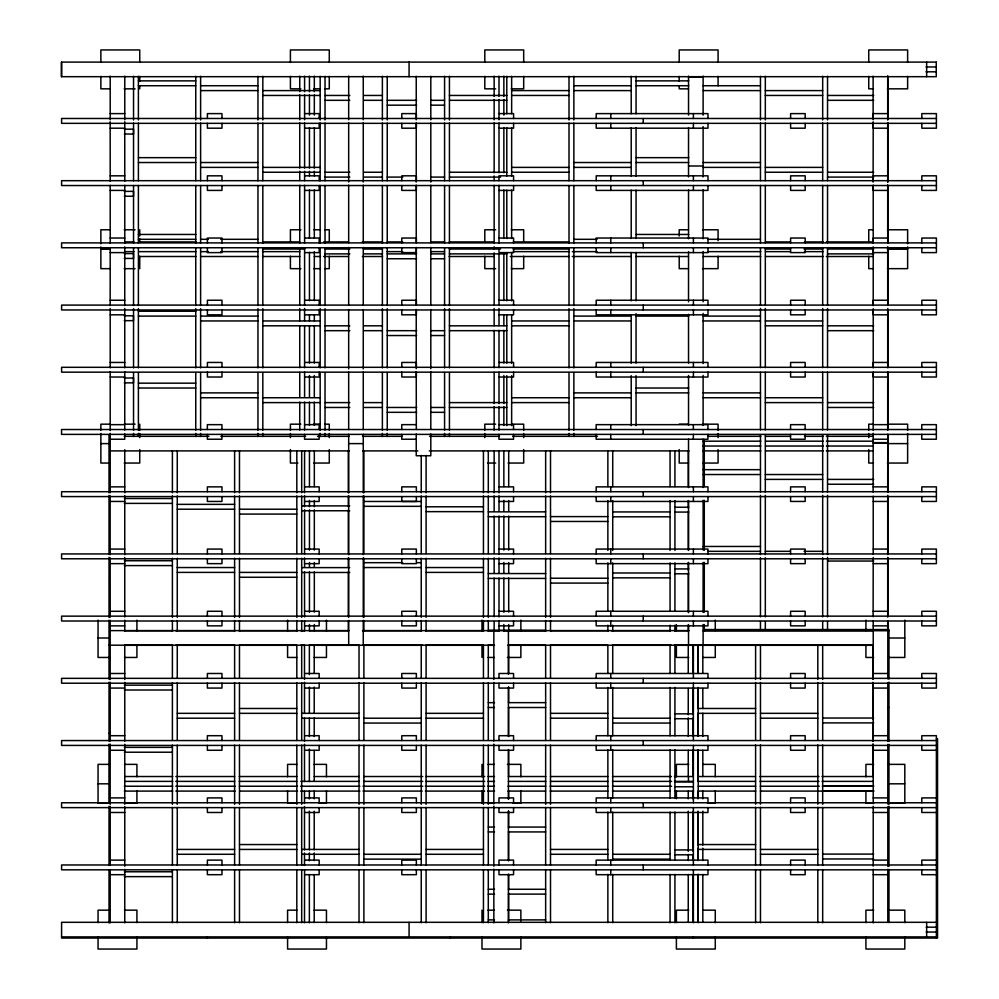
<?xml version="1.0" encoding="UTF-8"?>
<svg xmlns="http://www.w3.org/2000/svg" width="999" height="999" viewBox="0 0 999 999"><rect width="100%" height="100%" fill="white"/><g stroke="black" fill="none" stroke-linecap="round" stroke-linejoin="round"><path stroke-width="1.5" d="M926.048 66.958L936.25 66.958M926.048 71.816L936.25 71.816M688.523 76.935L703.109 76.935M138.399 80.869L195.754 80.869M636.051 80.869L688.748 80.869M138.399 85.727L195.754 85.727M200.612 85.727L257.954 85.727M573.863 85.727L631.206 85.727M636.051 85.727L688.748 85.727M703.121 85.727L760.464 85.727M110.202 88.836L100.862 88.836L100.862 76.386M124.188 88.836L135.077 88.836M300.874 88.836L290.409 88.836L290.409 76.386M313.736 88.836L320.317 88.836M324.625 88.836L329.283 88.836L329.283 76.386M495.691 88.836L484.802 88.836L484.802 76.386M511.238 88.836L523.688 88.836L523.688 76.386M688.536 88.836L679.208 88.836L679.208 85.714M873.413 88.836L868.743 88.836L868.743 76.386M887.412 88.836L907.629 88.836L907.629 76.386M200.612 90.597L257.954 90.597M262.824 90.597L320.167 90.597M511.65 90.597L569.005 90.597M573.863 90.597L631.206 90.597M703.121 90.597L760.464 90.597M765.321 90.597L822.676 90.597M262.824 95.454L320.167 95.454M325.025 95.454L349.825 95.454M363.773 95.454L382.38 95.454M449.438 95.454L506.793 95.454M511.65 95.454L569.005 95.454M765.321 95.454L822.676 95.454M827.534 95.454L873.7 95.454M325.025 100.312L349.825 100.312M363.773 100.312L382.38 100.312M387.237 100.312L416.683 100.312M430.631 100.312L444.58 100.312M449.438 100.312L506.793 100.312M827.534 100.312L873.7 100.312M387.237 105.17L416.683 105.17M430.631 105.17L444.58 105.17M110.202 113.611L124.788 113.611M304.608 113.611L319.18 113.611L319.18 118.481M499.001 113.611L513.586 113.611L513.586 118.481M887.811 113.611L873.238 113.611L873.238 118.481M936.4 118.481L61.601 118.481L61.601 123.339L936.4 123.339M110.202 128.197L124.788 128.197M304.608 128.197L319.18 128.197L319.18 123.339M499.001 128.197L513.586 128.197L513.586 123.339M887.811 128.197L873.238 128.197L873.238 123.339M124.301 129.171L133.529 129.171L133.529 134.028L124.301 134.028M138.399 157.655L195.754 157.655M636.051 157.655L688.748 157.655M138.399 162.525L195.754 162.525M200.612 162.525L257.954 162.525M573.863 162.525L631.206 162.525M636.051 162.525L688.748 162.525M703.121 162.525L760.464 162.525M688.523 165.996L703.109 165.996M200.612 167.382L257.954 167.382M262.824 167.382L320.167 167.382M511.65 167.382L569.005 167.382M573.863 167.382L631.206 167.382M703.121 167.382L760.464 167.382M765.321 167.382L822.676 167.382M262.824 172.24L320.167 172.24M325.025 172.24L349.825 172.24M363.773 172.24L382.38 172.24M449.438 172.24L506.793 172.24M511.65 172.24L569.005 172.24M765.321 172.24L822.676 172.24M827.534 172.24L873.7 172.24M110.202 175.824L124.788 175.824M304.608 175.824L319.18 175.824L319.18 180.682M887.811 175.824L873.238 175.824L873.238 180.682M325.025 177.098L349.825 177.098M363.773 177.098L382.38 177.098M387.237 177.098L402.734 177.098M430.631 177.098L444.58 177.098M449.438 177.098L500.586 177.098M827.534 177.098L873.7 177.098M936.4 180.682L61.601 180.682L61.601 185.539L936.4 185.539M110.202 190.409L124.788 190.409M304.608 190.409L319.18 190.409L319.18 185.539M499.001 190.409L513.586 190.409L513.586 185.539M887.811 190.409L873.238 190.409L873.238 185.539M124.301 191.371L133.529 191.371L133.529 196.241L124.301 196.241M110.202 229.77L100.862 229.77L100.862 243.768M124.188 229.77L135.077 229.77M300.874 229.77L290.409 229.77L290.409 242.208M313.736 229.77L320.317 229.77M324.625 229.77L329.283 229.77L329.283 242.208M495.691 229.77L484.802 229.77L484.802 242.208M511.238 229.77L523.688 229.77L523.688 242.208M688.536 229.77L679.208 229.77L679.208 235.989M702.534 229.77L718.081 229.77L718.081 240.659M873.413 229.77L868.743 229.77L868.743 242.208M887.412 229.77L907.629 229.77L907.629 243.768M138.399 234.453L195.754 234.453M636.051 234.453L688.748 234.453M110.202 238.037L124.788 238.037M304.608 238.037L319.18 238.037L319.18 242.894M499.001 238.037L513.586 238.037L513.586 242.894M887.811 238.037L873.238 238.037L873.238 242.894M138.399 239.31L195.754 239.31M200.612 239.31L208.366 239.31M220.767 239.31L257.954 239.31M573.863 239.31L597.115 239.31M707.767 239.31L760.464 239.31M124.775 241.92L134.066 241.92M138.711 241.92L196.004 241.92M262.575 241.92L299.737 241.92M323.614 241.92L348.426 241.92M362.375 241.92L382.53 241.92M387.175 241.92L402.672 241.92M430.581 241.92L444.53 241.92M449.188 241.92L494.143 241.92M513.374 241.92L569.168 241.92M765.509 241.92L790.459 241.92M804.495 241.92L823.213 241.92M826.335 241.92L873.114 241.92M936.4 242.894L61.601 242.894L61.601 247.752L936.4 247.752M262.824 249.026L304.67 249.026M325.025 249.026L349.825 249.026M363.773 249.026L382.38 249.026M449.438 249.026L500.586 249.026M513.199 249.026L569.005 249.026M765.321 249.026L790.122 249.026M804.07 249.026L822.676 249.026M827.534 249.026L873.7 249.026M100.862 249.213L110.202 249.213M887.412 249.213L907.629 249.213M124.775 251.636L134.066 251.636M138.711 251.636L196.004 251.636M200.649 251.636L208.391 251.636M220.767 251.636L257.929 251.636M262.575 251.636L299.737 251.636M387.175 251.636L402.672 251.636M430.581 251.636L444.53 251.636M513.374 251.636L569.168 251.636M572.277 251.636L597.077 251.636M707.791 251.636L760.826 251.636M765.509 251.636L790.459 251.636M804.495 251.636L823.213 251.636M110.202 252.61L124.788 252.61M304.608 252.61L319.18 252.61L319.18 247.752M887.811 252.61L873.238 252.61L873.238 247.752M124.301 253.584L133.529 253.584L133.529 258.441L124.301 258.441M325.025 253.883L349.825 253.883M363.773 253.883L382.38 253.883M387.237 253.883L416.683 253.883M430.631 253.883L444.58 253.883M449.438 253.883L506.793 253.883M827.534 253.883L873.7 253.883M138.711 256.506L196.004 256.506M200.649 256.506L257.929 256.506M262.575 256.506L299.737 256.506M314.323 256.506L320.517 256.506M323.614 256.506L348.426 256.506M362.375 256.506L382.53 256.506M449.188 256.506L494.143 256.506M510.264 256.506L569.168 256.506M572.277 256.506L631.181 256.506M635.826 256.506L688.536 256.506M703.121 256.506L760.826 256.506M765.509 256.506L823.213 256.506M826.335 256.506L873.114 256.506M387.237 258.753L416.683 258.753M430.631 258.753L444.58 258.753M110.202 268.656L100.862 268.656L100.862 246.878M124.188 268.656L135.077 268.656M300.874 268.656L290.409 268.656L290.409 256.206M313.736 268.656L320.317 268.656M324.625 268.656L329.283 268.656L329.283 256.206M495.691 268.656L484.802 268.656L484.802 256.206M511.238 268.656L523.688 268.656L523.688 256.206M688.536 268.656L679.208 268.656L679.208 256.206M702.534 268.656L718.081 268.656L718.081 256.206M873.413 268.656L868.743 268.656L868.743 256.206M887.412 268.656L907.629 268.656L907.629 246.878M110.202 300.237L124.788 300.237M304.608 300.237L319.18 300.237L319.18 305.095M499.001 300.237L513.586 300.237L513.586 305.095M887.811 300.237L873.238 300.237L873.238 305.095M936.4 305.095L61.601 305.095L61.601 309.965L936.4 309.965M138.399 311.238L195.754 311.238M110.202 314.822L124.788 314.822M304.608 314.822L319.18 314.822L319.18 309.965M499.001 314.822L513.586 314.822L513.586 309.965M887.811 314.822L873.238 314.822L873.238 309.965M124.276 315.796L133.504 315.796L133.504 320.654L124.276 320.654M138.399 316.096L195.754 316.096M200.612 316.096L257.954 316.096M573.863 316.096L631.206 316.096M636.051 316.096L688.748 316.096M703.121 316.096L760.464 316.096M200.612 320.954L257.954 320.954M262.824 320.954L320.167 320.954M511.65 320.954L569.005 320.954M573.863 320.954L631.206 320.954M703.121 320.954L760.464 320.954M765.321 320.954L822.676 320.954M262.824 325.811L320.167 325.811M325.025 325.811L349.825 325.811M363.773 325.811L382.38 325.811M449.438 325.811L506.793 325.811M511.65 325.811L569.005 325.811M765.321 325.811L822.676 325.811M827.534 325.811L873.7 325.811M325.025 330.681L349.825 330.681M363.773 330.681L382.38 330.681M387.237 330.681L416.683 330.681M430.631 330.681L444.58 330.681M449.438 330.681L506.793 330.681M827.534 330.681L873.7 330.681M387.237 335.539L416.683 335.539M430.631 335.539L444.58 335.539M110.202 362.45L124.788 362.45M304.608 362.45L319.18 362.45L319.18 367.307M499.001 362.45L513.586 362.45L513.586 367.307M887.811 362.45L873.238 362.45L873.238 367.307M936.4 367.307L61.601 367.307L61.601 372.165L936.4 372.165M110.202 377.023L124.788 377.023M304.608 377.023L319.18 377.023L319.18 372.165M499.001 377.023L513.586 377.023L513.586 372.165M887.811 377.023L873.238 377.023L873.238 372.165L873.213 430.419M124.276 377.997L133.504 377.997L133.504 382.854L124.276 382.854M138.399 383.166L195.754 383.166M138.399 388.024L195.754 388.024M636.051 388.024L688.748 388.024M200.612 392.882L257.954 392.882M573.863 392.882L631.206 392.882M636.051 392.882L688.748 392.882M703.121 392.882L760.464 392.882M200.612 397.739L257.954 397.739M262.824 397.739L320.167 397.739M511.65 397.739L569.005 397.739M573.863 397.739L631.206 397.739M703.121 397.739L760.464 397.739M765.321 397.739L822.676 397.739M262.824 402.609L320.167 402.609M325.025 402.609L349.825 402.609M363.773 402.609L382.38 402.609M449.438 402.609L506.793 402.609M511.65 402.609L569.005 402.609M765.321 402.609L822.676 402.609M827.534 402.609L873.7 402.609M325.025 407.467L349.825 407.467M363.773 407.467L382.38 407.467M387.237 407.467L416.683 407.467M430.631 407.467L444.58 407.467M449.438 407.467L506.793 407.467M827.534 407.467L873.7 407.467M387.237 412.325L416.683 412.325M430.631 412.325L444.58 412.325M110.202 424.175L100.862 424.175L100.862 430.394M124.188 424.175L135.077 424.175M300.874 424.175L290.409 424.175L290.409 430.394M313.736 424.175L320.317 424.175M324.625 424.175L329.283 424.175L329.283 430.394M495.691 424.175L484.802 424.175L484.802 430.394M511.238 424.175L523.688 424.175L523.688 430.394M679.208 424.175L688.536 424.175M702.534 424.175L718.081 424.175L718.081 430.394M873.413 424.175L868.743 424.175L868.743 430.394M887.412 424.175L907.629 424.175L907.629 430.394M110.152 424.65L124.738 424.65M304.558 424.65L319.131 424.65L319.131 429.52M416.333 424.65L401.748 424.65L401.748 429.52M498.951 424.65L513.536 424.65L513.536 429.52M873.188 424.65L887.761 424.65M936.35 429.52L61.551 429.52L61.551 434.378L936.35 434.378M110.202 435.227L109.028 435.227L109.028 492.769M124.201 436.326L208.953 436.326M220.854 436.326L305.607 436.326M317.482 436.326L349.25 436.326M362.562 436.326L402.26 436.326M429.558 436.326L499.5 436.326M512.699 436.326L597.427 436.326M707.791 436.326L760.826 436.326M765.509 436.326L790.459 436.326M804.495 436.326L823.213 436.326M826.335 436.326L873.114 436.326M110.152 439.235L124.738 439.235L124.775 433.891M416.333 439.235L401.748 439.235L401.748 434.378M873.188 439.235L887.761 439.235M703.121 441.183L760.826 441.183M765.509 441.183L823.213 441.183M826.335 441.183L873.114 441.183M873.213 442.632L887.799 442.632M873.213 443.119L887.799 443.119M100.862 443.606L108.641 443.606M348.676 443.606L363.261 443.606M887.412 443.606L907.629 443.606M703.121 446.041L760.826 446.041M765.509 446.041L823.213 446.041M826.335 446.041L873.114 446.041M110.165 450.899L349.25 450.899M362.699 450.899L417.844 450.899M429.295 450.899L689.085 450.899M703.121 450.899L760.826 450.899M765.509 450.899L823.213 450.899M826.335 450.899L873.114 450.899M109.84 463.049L100.862 463.049L100.862 433.504M124.188 463.049L139.748 463.049L139.748 449.587M297.877 463.049L290.409 463.049L290.409 449.587M313.736 463.049L329.283 463.049L329.283 449.587M487.799 463.049L495.691 463.049M508.129 463.049L523.688 463.049L523.688 449.587M688.536 463.049L679.208 463.049L679.208 449.587M703.134 463.049L718.081 463.049L718.081 449.587M873.413 463.049L868.743 463.049L868.743 449.587M887.412 463.049L907.629 463.049L907.629 433.504M703.121 469.667L760.464 469.667M703.121 474.537L760.464 474.537M765.321 474.537L822.676 474.537M765.321 479.395L822.676 479.395M827.534 479.395L873.7 479.395M827.534 484.253L873.7 484.253M110.177 486.863L124.763 486.863M304.583 486.863L319.168 486.863L319.168 491.72M498.988 486.863L513.561 486.863L513.561 491.72M873.213 486.863L887.799 486.863M936.388 491.72L61.588 491.72L61.588 496.578L936.388 496.578M124.351 498.526L172.402 498.526M110.177 501.448L124.763 501.448M304.583 501.448L319.168 501.448L319.168 496.578M498.988 501.448L513.561 501.448L513.561 496.578M873.213 501.448L887.799 501.448M363.886 501.473L421.241 501.473M124.351 503.384L172.402 503.384M177.26 504.358L234.615 504.358M301.686 505.894L349.725 505.894M363.886 506.331L421.241 506.331M426.098 506.793L483.441 506.793M674.924 507.217L688.786 507.217M177.26 509.215L234.615 509.215M239.473 509.215L296.815 509.215M301.686 510.751L349.725 510.751M426.098 511.65L483.441 511.65M488.299 511.85L545.654 511.85M612.724 511.938L670.067 511.938M674.924 512.075L688.786 512.075M239.473 514.085L296.815 514.085M550.511 516.608L607.867 516.608M488.299 516.708L545.654 516.708M612.724 516.808L670.067 516.808M550.511 521.466L607.867 521.466M703.121 546.465L760.464 546.465M110.177 549.075L124.763 549.075M304.583 549.075L319.168 549.075L319.168 553.933M498.988 549.075L513.561 549.075L513.561 553.933M873.213 549.075L887.799 549.075M707.767 551.323L760.464 551.323M765.321 551.323L790.122 551.323M804.07 551.323L822.676 551.323M936.388 553.933L61.588 553.933L61.588 558.791L936.388 558.791M124.351 560.739L172.402 560.739M827.534 561.038L873.7 561.038M363.886 562.674L402.634 562.674M416.583 562.674L421.241 562.674M110.177 563.648L124.763 563.648M304.583 563.648L319.168 563.648L319.168 558.791M498.988 563.648L513.561 563.648L513.561 558.791M873.213 563.648L887.799 563.648M124.351 565.596L172.402 565.596M177.26 567.544L234.615 567.544M301.686 567.619L349.725 567.619M363.886 567.544L421.241 567.544M426.098 567.544L483.441 567.544M674.924 568.931L688.786 568.931M177.26 572.402L234.615 572.402M239.473 572.402L296.815 572.402M426.098 572.402L483.441 572.402M301.686 572.477L349.725 572.477M612.724 572.989L670.067 572.989M488.299 573.563L545.654 573.563M674.924 573.801L688.786 573.801M239.473 577.26L296.815 577.26M612.724 577.847L670.067 577.847M550.511 578.234L607.867 578.234M488.299 578.421L545.654 578.421M550.511 583.091L607.867 583.091M110.177 611.276L124.763 611.276M304.583 611.276L319.168 611.276L319.168 616.146M498.988 611.276L513.561 611.276L513.561 616.146M873.213 611.276L887.799 611.276M936.388 616.146L61.588 616.146L61.588 621.003L936.388 621.003M110.177 625.861L124.763 625.861M304.583 625.861L319.168 625.861L319.168 621.003M498.988 625.861L513.561 625.861L513.561 621.003M873.213 625.861L887.799 625.861M704.283 629.557L888.96 629.557L888.96 679.095M488.299 630.332L545.654 630.332M110.165 630.619L349.026 630.619M362.55 630.619L688.523 630.619M703.109 630.619L873.201 630.619M124.351 630.719L172.652 630.719M175.762 630.719L234.703 630.719M239.348 630.719L296.74 630.719M300.849 630.719L304.495 630.719M309.453 630.719L348.676 630.719M362.699 630.719L421.553 630.719M426.198 630.719L483.504 630.719M488.161 630.719L499.001 630.719M503.758 630.719L545.791 630.719M550.461 630.719L608.054 630.719M611.176 630.719L670.329 630.719M674.999 630.719L689.01 630.719M703.121 630.719L888.96 630.719M98.052 638.011L108.928 638.011M889.26 638.011L904.807 638.011M109.028 645.179L493.856 645.204M507.867 645.204L873.201 645.204M124.575 645.304L172.652 645.304M175.762 645.304L234.703 645.304M239.348 645.304L296.815 645.304M300.849 645.304L304.495 645.304M309.365 645.304L359.078 645.304M363.736 645.304L422.777 645.304M425.886 645.304L483.366 645.304M488.024 645.304L494.505 645.304M508.416 645.304L545.666 645.304M550.324 645.304L607.742 645.304M612.399 645.304L671.378 645.304M674.487 645.304L873.213 645.304M110.015 657.454L98.052 657.454L98.052 620.129M124.488 657.454L136.925 657.454L136.925 645.004M296.915 657.454L287.587 657.454L287.587 645.004M314.023 657.454L326.461 657.454L326.461 645.004M487.974 657.454L494.43 657.454M507.405 657.454L520.866 657.454L520.866 645.004M688.823 657.454L676.385 657.454L676.385 645.004M702.821 657.454L715.272 657.454L715.272 645.004M873.7 657.454L865.921 657.454L865.921 645.004M888.361 657.454L904.807 657.454L904.807 620.129M110.177 673.488L124.763 673.488M304.583 673.488L319.168 673.488L319.168 678.346M873.213 673.488L887.799 673.488M936.388 678.346L61.588 678.346L61.588 683.204L936.388 683.204M124.351 685.152L172.402 685.152M110.177 688.074L124.763 688.074M304.583 688.074L319.168 688.074L319.168 683.204M873.213 688.074L887.799 688.074M124.351 690.009L172.402 690.009M488.299 702.647L494.505 702.647M508.454 702.647L545.654 702.647M887.799 707.367L888.96 707.367M488.299 707.504L494.505 707.504M508.454 707.504L545.654 707.504M239.473 708.478L296.815 708.478M698.251 708.478L755.606 708.478M177.26 713.336L234.615 713.336M239.473 713.336L296.815 713.336M301.686 713.336L359.028 713.336M426.098 713.336L483.441 713.336M550.511 713.336L607.867 713.336M698.251 713.348L755.606 713.348M760.464 713.336L817.819 713.336M674.924 713.86L693.393 713.86M822.676 718.031L873.663 718.031M177.26 718.206L234.615 718.206M301.686 718.206L359.028 718.206M363.886 718.206L421.241 718.206M426.098 718.206L483.441 718.206M550.511 718.206L607.867 718.206M612.724 718.206L670.067 718.206M760.464 718.206L817.819 718.206M674.924 718.718L693.393 718.718M822.676 722.889L873.663 722.889M363.886 723.064L421.241 723.064M612.724 723.064L670.067 723.064M109.028 733.266L110.202 733.241M110.177 735.701L124.763 735.701M304.583 735.701L319.168 735.701L319.168 740.559M873.213 735.701L887.799 735.701M936.388 738.81L937.549 738.81L937.549 938.061L61.588 938.061L61.588 922.314L936.388 922.314M936.388 740.559L61.588 740.559L61.588 745.416L936.388 745.416M124.351 747.364L172.402 747.364M110.177 750.274L124.763 750.274M304.583 750.274L319.168 750.274L319.168 745.416M873.213 750.274L887.799 750.274M936.388 750.274L921.802 750.274L921.802 745.416M124.351 752.222L172.402 752.222M110.015 764.372L98.052 764.372L98.052 803.246L108.928 803.246L109.028 744.143M124.488 764.372L136.925 764.372L136.925 776.81M296.915 764.372L287.587 764.372L287.587 776.81M314.023 764.372L326.461 764.372L326.461 776.81M487.974 764.372L494.43 764.372M507.405 764.372L520.866 764.372L520.866 776.81M688.823 764.372L676.385 764.372L676.385 776.81M702.821 764.372L715.272 764.372L715.272 776.81M873.7 764.372L865.921 764.372L865.921 776.81M888.361 764.372L904.807 764.372L904.807 803.246L889.26 803.246M124.775 776.523L172.752 776.523M175.849 776.523L234.653 776.523M239.285 776.523L296.815 776.523M314.223 776.523L359.178 776.523M363.823 776.523L422.727 776.523M425.836 776.523L484.74 776.523M487.837 776.523L494.505 776.523M508.454 776.523L545.829 776.523M550.474 776.523L607.829 776.523M612.487 776.523L671.39 776.523M674.487 776.523L693.106 776.523L693.106 750.274M697.764 776.523L755.506 776.523M759.902 776.523L818.943 776.523M822.052 776.523L873.313 776.523M124.575 781.38L172.752 781.38M175.762 781.38L234.703 781.38M239.285 781.38L296.815 781.38M300.849 781.38L359.178 781.38M363.736 781.38L422.777 781.38M425.836 781.38L484.74 781.38M487.837 781.38L494.505 781.38M508.416 781.38L545.829 781.38M550.374 781.38L607.867 781.38M612.487 781.38L671.553 781.38M674.487 781.38L693.294 781.38M697.951 781.38L755.506 781.38M760.027 781.38L819.005 781.38M822.115 781.38L873.326 781.38M674.924 781.905L693.393 781.905M98.052 783.815L108.928 783.815M889.26 783.815L904.807 783.815M822.676 786.063L873.663 786.063M124.351 786.238L172.752 786.238M175.762 786.238L235.127 786.238M239.348 786.238L297.502 786.238M300.624 786.238L359.877 786.238M362.999 786.238L422.777 786.238M425.374 786.238L484.627 786.238M487.749 786.238L494.505 786.238M508.016 786.238L545.704 786.238M550.112 786.238L607.867 786.238M612.487 786.238L671.553 786.238M698.251 786.238L755.644 786.238M760.301 786.238L819.242 786.238M822.352 786.238L873.538 786.238M674.924 786.762L693.393 786.762M822.676 790.933L873.663 790.933M124.351 791.096L172.752 791.096M175.874 791.096L235.127 791.096M239.81 791.096L297.502 791.096M300.624 791.096L359.877 791.096M362.999 791.096L422.252 791.096M425.374 791.096L484.627 791.096M487.749 791.096L494.505 791.096M508.016 791.096L545.654 791.096M550.112 791.096L607.817 791.096M612.487 791.096L670.192 791.096M674.862 791.096L693.581 791.096M755.744 791.096L697.964 791.096L697.964 798.813M760.401 791.096L873.813 791.096M110.177 797.901L124.763 797.901M304.583 797.901L319.168 797.901L319.168 802.759M873.213 797.901L887.799 797.901M936.388 797.901L921.802 797.901L921.802 802.759M936.388 802.759L61.588 802.759L61.588 807.629L936.388 807.629M124.488 803.246L136.925 803.246L136.925 790.808M296.915 803.246L287.587 803.246L287.587 790.808M318.693 803.246L326.461 803.246L326.461 790.808M488.211 803.246L494.43 803.246M513.086 803.246L520.866 803.246L520.866 790.808M707.492 803.246L715.272 803.246L715.272 790.808M873.7 803.246L865.921 803.246L865.921 790.808M110.177 812.487L124.763 812.487M304.583 812.487L319.168 812.487L319.168 807.629M873.213 812.487L887.799 812.487M936.388 812.487L921.802 812.487L921.802 807.629M488.299 827.06L494.505 827.06M508.454 827.06L545.654 827.06M488.299 831.93L494.505 831.93M508.454 831.93L545.654 831.93M239.473 844.555L296.815 844.555M698.251 844.555L755.606 844.555M177.26 849.425L234.615 849.425M239.473 849.425L296.815 849.425M301.686 849.425L359.028 849.425M426.098 849.425L483.441 849.425M550.511 849.425L607.867 849.425M698.251 849.412L755.606 849.412M760.464 849.425L817.819 849.425M674.924 849.937L693.393 849.937M822.676 854.108L873.663 854.108M177.26 854.282L234.615 854.282M301.686 854.282L359.028 854.282M363.886 854.282L421.241 854.282M426.098 854.282L483.441 854.282M550.511 854.282L607.867 854.282M612.724 854.282L670.067 854.282M760.464 854.282L817.819 854.282M674.924 854.807L693.393 854.807M822.676 858.965L873.663 858.965M363.886 859.14L421.241 859.14M612.724 859.14L670.067 859.14M110.177 860.114L124.763 860.114M304.583 860.114L319.168 860.114L319.168 864.972M873.213 860.114L887.799 860.114M936.388 860.114L921.802 860.114L921.802 864.972M936.388 864.972L61.588 864.972L61.588 869.829L936.388 869.829M124.351 871.777L172.402 871.777M110.177 874.687L124.763 874.687M304.583 874.687L319.168 874.687L319.168 869.829M873.213 874.687L887.799 874.687M936.388 874.687L921.802 874.687L921.802 869.829M124.351 876.635L172.402 876.635M488.299 889.272L494.505 889.272M508.454 889.272L545.654 889.272M488.299 894.13L494.505 894.13M508.454 894.13L545.654 894.13M110.015 910.164L98.052 910.164L98.052 922.614M124.488 910.164L136.925 910.164L136.925 922.614M296.915 910.164L287.587 910.164L287.587 922.614M314.023 910.164L326.461 910.164L326.461 922.614M487.974 910.164L494.43 910.164M507.405 910.164L520.866 910.164L520.866 921.053M688.823 910.164L676.385 910.164L676.385 922.614M702.821 910.164L715.272 910.164L715.272 922.614M873.7 910.164L865.921 910.164L865.921 922.614M888.361 910.164L904.807 910.164L904.807 922.614M488.299 919.892L494.505 919.892M508.454 919.892L545.654 919.892M926.173 927.184L936.388 927.184M926.173 932.042L936.388 932.042M61.588 936.9L936.388 936.9M363.261 645.204L363.261 620.391M936.388 938.061L936.388 735.701L921.802 735.701L921.802 740.559M926.66 62.1L926.66 76.686M926.66 922.314L926.66 936.9M921.827 118.481L921.827 113.611L936.4 113.611L936.4 128.197L921.827 128.197L921.827 123.339M921.827 180.682L921.827 175.824L936.4 175.824L936.4 190.409L921.827 190.409L921.827 185.539M921.827 242.894L921.827 238.037L936.4 238.037L936.4 252.61L921.827 252.61L921.827 247.752M921.827 305.095L921.827 300.237L936.4 300.237L936.4 314.822L921.827 314.822L921.827 309.965M921.827 367.307L921.827 362.45L936.4 362.45L936.4 377.023L921.827 377.023L921.827 372.165M921.777 429.52L921.777 424.65L936.35 424.65L936.35 439.235L921.777 439.235L921.777 434.378M921.802 491.72L921.802 486.863L936.388 486.863L936.388 501.448L921.802 501.448L921.802 496.578M921.802 553.933L921.802 549.075L936.388 549.075L936.388 563.648L921.802 563.648L921.802 558.791M921.802 616.146L921.802 611.276L936.388 611.276L936.388 625.861L921.802 625.861L921.802 621.003M921.802 678.346L921.802 673.488L936.388 673.488L936.388 688.074L921.802 688.074L921.802 683.204M907.629 62.388L907.629 49.95L868.743 49.95L868.743 62.388M904.807 937.087L904.807 949.05L865.921 949.05L865.921 937.087M888.96 682.13L888.96 741.37M888.96 744.392L888.96 804.307M888.96 806.23L888.96 866.358M888.96 869.48L888.96 922.527M887.799 76.124L887.799 119.805M887.799 122.852L887.799 182.093M887.799 185.177L887.799 243.007M887.799 246.778L887.799 305.394M887.799 308.516L887.799 367.782M887.799 372.115L887.799 430.157M887.799 434.428L887.799 492.207M887.799 495.329L887.799 554.545M887.799 557.504L887.799 616.883M887.799 621.003L887.799 678.821M887.799 682.841L887.799 741.258M887.799 744.38L887.799 804.008M887.799 806.817L887.799 866.358M887.799 869.255L887.799 922.477M887.699 76.124L887.699 119.743M887.699 122.852L887.699 182.055M887.699 185.177L887.699 242.807M887.699 247.49L887.699 305.132M887.699 309.802L887.699 367.445M887.699 372.115L887.699 429.757M887.761 434.378L887.699 492.07M887.699 496.74L887.699 554.383M887.699 557.504L887.699 616.695M887.699 621.378L887.699 629.158M873.114 76.124L873.114 119.743M873.213 121.841L873.114 182.055M873.213 185.177L873.213 243.306M873.213 246.778L873.213 305.594M873.213 308.716L873.213 367.894M873.213 433.291L873.114 492.07M873.213 496.191L873.213 554.383M873.213 557.504L873.114 616.695M873.213 621.003L873.213 678.895M873.213 683.204L873.213 741.258M873.213 744.18L873.213 803.696M873.213 806.293L873.213 866.133M873.213 869.255L873.213 922.914M872.926 645.304L872.926 679.258M872.926 682.354L872.926 719.405M872.926 722.489L872.926 741.008M872.926 744.105L872.926 776.523M868.743 433.504L868.743 437.624M865.921 620.129L865.921 630.531M827.534 76.311L827.534 119.93M827.534 123.039L827.534 180.682M827.534 185.352L827.534 242.994M827.534 247.677L827.534 305.307M827.534 308.429L827.534 367.632M827.534 372.302L827.534 429.945M827.534 434.615L827.534 492.257M827.534 495.367L827.534 554.57M827.534 557.392L827.534 616.883M827.534 621.565L827.534 629.345M822.676 76.311L822.676 119.93M822.676 123.039L822.676 180.682M822.676 185.352L822.676 242.994M822.676 247.677L822.676 305.307M822.676 308.429L822.676 367.632M822.676 372.302L822.676 429.945M822.676 434.615L822.676 492.257M822.676 495.367L822.676 554.57M822.676 557.692L822.676 616.883M822.676 621.565L822.676 629.345M822.676 645.117L822.676 679.457M822.676 682.579L822.676 740.334M822.676 745.017L822.676 804.332M822.676 807.454L822.676 865.346M822.676 869.992L822.676 922.739M817.819 645.117L817.819 679.42M817.819 682.542L817.819 740.234M817.819 744.917L817.819 804.17M817.819 807.292L817.819 864.984M817.819 869.667L817.819 922.689M805.182 118.481L805.182 113.611L790.609 113.611L790.609 118.481M805.182 123.339L805.182 128.197L790.609 128.197L790.609 123.339M805.182 180.682L805.182 175.824L790.609 175.824L790.609 180.682M805.182 185.539L805.182 190.409L790.609 190.409L790.609 185.539M805.182 242.894L805.182 238.037L790.609 238.037L790.609 242.894M805.182 247.752L805.182 252.61L790.609 252.61L790.609 247.752M805.182 305.095L805.182 300.237L790.609 300.237L790.609 305.095M805.182 309.965L805.182 314.822L790.609 314.822L790.609 309.965M805.182 367.307L805.182 362.45L790.609 362.45L790.609 367.307M805.182 372.165L805.182 377.023L790.609 377.023L790.609 372.165M805.169 491.72L805.169 486.863L790.584 486.863L790.584 491.72M805.169 496.578L805.169 501.448L790.584 501.448L790.584 496.578M805.169 553.933L805.169 549.075L790.584 549.075L790.584 553.933M805.169 558.791L805.169 563.648L790.584 563.648L790.584 558.791M805.169 616.146L805.169 611.276L790.584 611.276L790.584 616.146M805.169 621.003L805.169 625.861L790.584 625.861L790.584 621.003M805.169 678.346L805.169 673.488L790.584 673.488L790.584 678.346M805.169 683.204L805.169 688.074L790.584 688.074L790.584 683.204M805.169 740.559L805.169 735.701L790.584 735.701L790.584 740.559M805.169 745.416L805.169 750.274L790.584 750.274L790.584 745.416M805.169 802.759L805.169 797.901L790.584 797.901L790.584 802.759M805.169 807.629L805.169 812.487L790.584 812.487L790.584 807.629M805.169 864.972L805.169 860.114L790.584 860.114L790.584 864.972M805.169 869.829L805.169 874.687L790.584 874.687L790.584 869.829M805.132 429.52L805.132 424.65L790.559 424.65L790.559 429.52M805.132 434.378L805.132 439.235L790.559 439.235L790.559 434.378M765.321 76.311L765.321 119.93M765.321 123.039L765.321 180.682M765.321 185.352L765.321 242.994M765.321 247.677L765.321 305.307M765.321 308.429L765.321 367.632M765.321 372.302L765.321 429.945M765.321 434.615L765.321 492.257M765.321 495.367L765.321 554.57M765.321 557.692L765.321 616.883M765.321 621.565L765.321 629.345M760.464 76.311L760.464 119.93M760.464 123.039L760.464 180.682M760.464 185.352L760.464 242.994M760.464 247.677L760.464 305.307M760.464 308.429L760.464 367.632M760.464 372.302L760.464 429.945M760.464 434.615L760.464 492.257M760.464 495.367L760.464 554.57M760.464 557.692L760.464 616.883M760.464 621.565L760.464 629.345M760.464 645.117L760.464 679.42M760.464 682.542L760.464 740.234M760.464 744.917L760.464 804.17M760.464 807.292L760.464 864.984M760.464 869.667L760.464 922.689M755.606 645.117L755.606 679.42M755.606 682.542L755.606 740.234M755.606 744.917L755.606 804.17M755.606 807.292L755.606 864.984M755.606 869.667L755.606 922.689M718.081 62.388L718.081 49.95L679.208 49.95L679.208 62.388M718.081 76.386L718.081 85.839M718.081 433.504L718.081 437.624M715.272 620.129L715.272 630.531M715.272 937.087L715.272 949.05L676.385 949.05L676.385 937.087M707.979 118.481L707.979 113.611L596.203 113.611L596.203 118.481M707.979 123.339L707.979 128.197L596.203 128.197L596.203 123.339M707.979 180.682L707.979 175.824L596.203 175.824L596.203 180.682M707.979 185.539L707.979 190.409L596.203 190.409L596.203 185.539M707.979 242.894L707.979 238.037L596.203 238.037L596.203 242.894M707.979 247.752L707.979 252.61L596.203 252.61L596.203 247.752M707.979 305.095L707.979 300.237L596.203 300.237L596.203 305.095M707.979 309.965L707.979 314.822L596.203 314.822L596.203 309.965M707.979 367.307L707.979 362.45L596.203 362.45L596.203 367.307M707.979 372.165L707.979 377.023L596.203 377.023L596.203 372.165M707.929 429.52L707.929 424.65L596.153 424.65L596.153 429.52M707.929 434.378L707.929 439.235L596.153 439.235L596.153 434.378M707.966 491.72L707.966 486.863L596.178 486.863L596.178 491.72M707.966 496.578L707.966 501.448L596.178 501.448L596.178 496.578M707.966 553.933L707.966 549.075L596.178 549.075L596.178 553.933M707.966 558.791L707.966 563.648L596.178 563.648L596.178 558.791M707.966 616.146L707.966 611.276L596.178 611.276L596.178 616.146M707.966 621.003L707.966 625.861L596.178 625.861L596.178 621.003M707.966 678.346L707.966 673.488L596.178 673.488L596.178 678.346M707.966 683.204L707.966 688.074L596.178 688.074L596.178 683.204M707.966 740.559L707.966 735.701L596.178 735.701L596.178 740.559M707.966 745.416L707.966 750.274L596.178 750.274L596.178 745.416M707.966 802.759L707.966 797.901L596.178 797.901L596.178 802.759M707.966 807.629L707.966 812.487L596.178 812.487L596.178 807.629M707.966 864.972L707.966 860.114L596.178 860.114L596.178 864.972M707.966 869.829L707.966 874.687L596.178 874.687L596.178 869.829M704.283 439.81L704.283 486.488M704.283 500.337L704.283 550.312M704.283 562.425L704.283 612.2M704.283 624.512L704.283 630.719M703.121 76.049L703.121 115.11M703.121 126.598L703.109 176.923M703.121 189.735L703.121 238.786M703.121 251.548L703.109 301.798M703.121 313.424L703.121 363.461M703.121 375.412L703.121 425.437M703.109 439.16L703.109 487.549M703.121 500.337L703.121 550.012M703.121 562.425L703.109 612.424M703.121 624.512L703.109 645.204M702.821 645.304L702.821 673.089M702.821 688.523L702.821 708.591M702.821 713.224L702.821 736.388M702.821 750.274L702.821 776.523M702.821 791.096L702.821 798.813M702.821 811.163L702.821 845.129M702.821 848.213L702.821 860.564M702.821 874.462L702.821 922.314M698.251 645.429L698.251 673.463M698.251 687.487L698.251 735.776M698.251 749.787L698.251 798.076M698.251 812.1L698.251 860.389M698.251 874.4L698.251 922.689M698.164 776.523L698.164 781.38M697.964 645.304L697.964 673.089M697.964 688.523L697.964 708.591M697.964 713.224L697.964 736.388M697.964 750.274L697.964 776.523M697.964 811.163L697.964 845.129M697.964 848.213L697.964 860.564M697.964 874.462L697.964 922.314M693.406 113.611L693.406 118.481M693.406 123.339L693.406 128.197M693.406 175.824L693.406 180.682M693.406 185.539L693.406 190.409M693.406 238.037L693.406 242.894M693.406 247.752L693.406 252.61M693.406 300.237L693.406 305.095M693.406 309.965L693.406 314.822M693.406 362.45L693.406 367.307M693.406 372.165L693.406 377.023M693.356 424.65L693.356 429.52M693.356 434.378L693.356 439.235M693.381 486.863L693.381 491.72M693.381 496.578L693.381 501.448M693.381 549.075L693.381 553.933M693.381 558.791L693.381 563.648M693.381 611.276L693.381 616.146M693.381 621.003L693.381 625.861M693.393 645.429L693.381 678.346M693.381 683.204L693.381 740.559M693.381 745.416L693.381 802.759M693.381 807.629L693.381 864.972M693.381 869.829L693.393 922.689M693.381 936.9L693.381 938.061M693.106 645.304L693.106 673.089M693.106 688.523L693.106 714.772M693.106 717.856L693.106 736.388M693.106 791.096L693.106 798.813M693.106 811.163L693.106 851.31M693.106 854.395L693.106 860.564M693.106 874.462L693.106 922.314M688.536 76.136L688.536 115.11M688.536 127.585L688.523 176.923M688.536 189.96L688.536 238.786M688.536 251.636L688.523 301.798M688.523 314.285L688.536 363.149M688.536 375.512L688.536 425.424M688.523 439.16L688.523 487.549M688.536 500.661L688.536 550.437M688.523 562.474L688.536 612.637M688.523 624.912L688.523 645.204M688.436 776.523L688.436 781.38M688.323 450.899L688.323 486.55M688.323 500.511L688.323 508.254M688.323 511.351L688.323 550.112M688.323 562.512L688.323 570.267M688.323 573.364L688.323 612.112M688.323 624.525L688.323 630.719M688.249 645.304L688.249 673.089M688.249 688.523L688.249 714.772M688.249 717.856L688.249 736.388M688.249 750.274L688.249 776.523M688.249 791.096L688.249 798.813M688.249 811.163L688.249 851.31M688.249 854.395L688.249 860.564M688.249 874.462L688.249 922.314M679.208 76.386L679.208 81.356M676.385 624.55L676.385 631.006M676.385 790.808L676.385 798.763M674.924 450.711L674.924 486.538M674.924 500.561L674.924 550.412M674.924 562.862L674.924 611.151M674.924 625.174L674.924 631.405M674.924 645.429L674.924 673.463M674.924 687.487L674.924 735.776M674.924 749.787L674.924 798.076M674.924 812.1L674.924 860.389M674.924 874.4L674.924 922.689M670.067 450.711L670.067 486.538M670.067 500.561L670.067 550.412M670.067 562.862L670.067 611.151M670.067 625.174L670.067 631.405M670.067 645.429L670.067 673.463M670.067 687.487L670.067 735.776M670.067 749.787L670.067 798.076M670.067 812.1L670.067 860.389M670.067 874.4L670.067 922.689M643.244 118.481L643.244 123.339M643.244 180.682L643.244 185.539M643.244 242.894L643.244 247.752M643.244 305.095L643.244 309.965M643.244 367.307L643.244 372.165M643.194 429.52L643.194 434.378M643.219 491.72L643.219 496.578M643.219 553.933L643.219 558.791M643.219 616.146L643.219 621.003M643.219 678.346L643.219 683.204M643.219 740.559L643.219 745.416M643.219 802.759L643.219 807.629M643.219 864.972L643.219 869.829M636.063 76.311L636.063 113.736M636.063 127.772L636.063 176.111M636.063 190.135L636.063 238.474M636.063 252.51L636.063 300.849M636.051 313.661L636.063 363.211M636.063 375.686L636.063 425.586M631.206 76.311L631.206 113.736M631.206 127.772L631.206 176.111M631.206 190.135L631.206 238.474M631.206 252.51L631.206 300.849M631.206 314.885L631.206 363.211M631.206 375.686L631.206 425.586M612.724 450.711L612.724 486.538M612.724 500.561L612.724 550.412M612.724 562.862L612.724 611.151M612.724 625.174L612.724 631.405M612.724 645.429L612.724 673.463M612.724 687.487L612.724 735.776M612.724 749.787L612.724 798.076M612.724 812.1L612.724 860.389M612.724 874.4L612.724 922.689M610.789 113.611L610.789 118.481M610.789 123.339L610.789 128.197M610.789 175.824L610.789 180.682M610.789 185.539L610.789 190.409M610.789 238.037L610.789 242.894M610.789 247.752L610.789 252.61M610.789 300.237L610.789 305.095M610.789 309.965L610.789 314.822M610.789 362.45L610.789 367.307M610.789 372.165L610.789 377.023M610.739 424.65L610.739 429.52M610.739 434.378L610.739 439.235M610.764 486.863L610.764 491.72M610.764 496.578L610.764 501.448M610.764 549.075L610.764 553.933M610.764 558.791L610.764 563.648M610.764 611.276L610.764 616.146M610.764 621.003L610.764 625.861M610.764 673.488L610.764 678.346M610.764 683.204L610.764 688.074M610.764 735.701L610.764 740.559M610.764 745.416L610.764 750.274M610.764 797.901L610.764 802.759M610.764 807.629L610.764 812.487M610.764 860.114L610.764 864.972M610.764 869.829L610.764 874.687M607.867 450.711L607.867 486.538M607.867 500.561L607.867 550.412M607.867 562.862L607.867 611.151M607.867 625.174L607.867 631.405M607.867 645.429L607.867 673.463M607.867 687.487L607.867 735.776M607.867 749.787L607.867 798.076M607.867 812.1L607.867 860.389M607.867 874.4L607.867 922.689M573.863 76.311L573.863 119.98M573.863 123.089L573.863 180.782M573.863 185.464L573.863 243.157M573.863 247.827L573.863 305.519M573.863 308.641L573.863 367.894M573.863 372.577L573.863 430.269M573.863 433.379L573.863 436.501M569.005 76.311L569.005 119.98M569.005 123.089L569.005 180.782M569.005 185.464L569.005 243.157M569.005 247.827L569.005 305.519M569.005 308.641L569.005 367.894M569.005 372.577L569.005 430.269M569.005 433.379L569.005 436.501M550.511 450.711L550.511 492.769M550.511 495.891L550.511 553.521M550.511 558.191L550.511 617.382M550.511 620.504L550.511 631.405M550.511 645.429L550.511 678.134M550.511 682.804L550.511 740.446M550.511 745.117L550.511 804.307M550.511 807.429L550.511 865.059M550.511 869.729L550.511 922.689M545.654 450.711L545.654 492.769M545.654 495.891L545.654 553.521M545.654 558.191L545.654 617.382M545.654 620.504L545.654 631.405M545.654 645.429L545.654 678.134M545.654 682.804L545.654 740.446M545.654 745.117L545.654 804.307M545.654 807.429L545.654 865.059M545.654 869.729L545.654 922.689M523.688 62.388L523.688 49.95L484.802 49.95L484.802 62.388M523.688 433.504L523.688 437.624M520.866 620.129L520.866 631.006M520.866 937.087L520.866 949.05L481.993 949.05L481.993 937.087M513.586 180.682L513.586 175.824L499.001 175.824L499.001 180.682M513.586 247.752L513.586 252.61L499.001 252.61L499.001 247.752M513.536 434.378L513.536 439.235L498.951 439.235L498.951 434.378M513.561 678.346L513.561 673.488L498.988 673.488L498.988 678.346M513.561 683.204L513.561 688.074L498.988 688.074L498.988 683.204M513.561 740.559L513.561 735.701L498.988 735.701L498.988 740.559M513.561 745.416L513.561 750.274L498.988 750.274L498.988 745.416M513.561 802.759L513.561 797.901L498.988 797.901L498.988 802.759M513.561 807.629L513.561 812.487L498.988 812.487L498.988 807.629M513.561 864.972L513.561 860.114L498.988 860.114L498.988 864.972M513.561 869.829L513.561 874.687L498.988 874.687L498.988 869.829M511.65 76.311L511.65 113.736M511.65 127.772L511.65 176.111M511.65 190.135L511.65 238.474M511.65 252.51L511.65 300.849M511.65 314.885L511.65 363.211M511.65 375.686L511.65 425.586M508.703 450.899L508.703 486.55M508.703 500.511L508.703 511.351M508.703 516.008L508.703 550.112M508.703 562.512L508.703 573.364M508.703 578.009L508.703 612.112M508.703 624.525L508.703 630.719M508.616 645.304L508.616 673.139M508.616 687.05L508.616 702.509M508.616 707.155L508.616 736.538M508.616 750.449L508.616 776.735M508.616 791.096L508.616 798.838M508.616 811.2L508.616 828.208M508.616 831.305L508.616 860.688M508.616 874.6L508.616 890.072M508.616 893.156L508.616 920.991M508.416 630.619L508.416 674.15M508.429 687.237L508.416 736.338M508.429 749.512L508.429 799.325M508.416 810.963L508.416 860.713M508.429 874.063L508.416 922.914M506.793 76.311L506.793 113.736M506.793 127.772L506.793 176.111M506.793 190.135L506.793 238.474M506.793 252.51L506.793 300.849M506.793 314.885L506.793 363.211M506.793 375.686L506.793 425.586M503.858 76.136L503.858 96.404M503.858 99.525L503.858 115.11M503.858 127.585L503.858 172.802M503.858 189.96L503.858 238.299M503.858 253.883L503.858 300.662M503.858 314.697L503.858 325.612M503.858 330.294L503.858 363.037M503.858 375.512L503.858 403.571M503.858 406.693L503.858 425.399M503.858 450.699L503.846 486.55M503.858 500.412L503.846 511.351M503.858 515.959L503.858 550.137M503.846 562.512L503.858 573.438M503.846 578.009L503.858 612.275M503.846 624.525L503.858 630.918M499.001 76.136L499.001 96.404M499.001 99.525L499.001 119.793M499.001 122.914L499.001 172.802M499.001 185.277L499.001 242.969M499.001 253.883L499.001 305.344M499.001 308.466L499.001 325.612M499.001 330.294L499.001 367.707M499.001 372.165L499.001 403.571M499.001 406.693L499.001 430.082M499.001 450.699L499.001 492.757M499.001 495.754L499.001 511.351M499.001 515.959L498.988 553.933M499.001 557.867L499.001 573.438M499.001 578.009L499.001 616.932M498.988 621.003L499.001 630.918M494.143 76.136L494.143 96.404M494.143 99.525L494.143 119.793M494.143 122.914L494.143 172.802M494.143 175.924L494.143 180.607M494.143 185.277L494.143 242.969M494.143 246.778L494.143 249.213M494.143 252.859L494.143 305.344M494.143 308.466L494.143 325.612M494.143 330.294L494.143 367.707M494.143 372.39L494.143 403.571M494.143 406.693L494.143 430.082M494.143 450.899L494.143 492.757M494.143 495.854L494.143 511.351M494.143 516.008L494.143 553.209M494.143 557.867L494.143 573.364M494.143 578.009L494.143 616.77M494.143 621.415L494.143 630.719M493.843 630.619L493.843 679.457M493.843 682.567L493.843 741.083M493.843 744.118L493.843 803.995M493.843 806.23L493.843 866.27M493.843 869.08L493.843 922.914M488.299 450.711L488.299 492.769M488.299 495.891L488.299 553.521M488.299 558.191L488.299 617.382M488.299 620.504L488.299 631.405M488.299 645.429L488.299 678.134M488.299 682.804L488.299 740.446M488.299 745.117L488.299 804.307M488.299 807.429L488.299 865.059M488.299 869.729L488.299 922.689M484.802 433.504L484.802 437.624M483.441 450.711L483.441 492.769M483.441 495.891L483.441 553.521M483.441 558.191L483.441 617.382M483.441 620.504L483.441 631.405M483.441 645.429L483.441 678.134M483.441 682.804L483.441 740.446M483.441 745.117L483.441 804.307M483.441 807.429L483.441 865.059M483.441 869.729L483.441 922.689M481.993 620.129L481.993 631.006M481.993 645.004L481.993 657.454M481.993 764.372L481.993 776.81M481.993 790.808L481.993 803.246M481.993 910.164L481.993 922.614M450.387 936.9L450.387 938.061M449.438 76.311L449.438 119.98M449.438 123.089L449.438 180.782M449.438 185.464L449.438 243.157M449.438 247.827L449.438 305.519M449.438 308.641L449.438 367.894M449.438 372.577L449.438 430.269M449.438 433.379L449.438 436.501M444.58 76.311L444.58 119.98M444.58 123.089L444.58 180.782M444.58 185.464L444.58 243.157M444.58 247.827L444.58 305.519M444.58 308.641L444.58 367.894M444.58 372.577L444.58 430.269M444.58 433.379L444.58 436.501M430.806 76.286L430.806 119.843M430.806 122.952L430.806 182.043M430.806 185.152L430.806 242.695M430.806 247.365L430.806 304.907M430.806 309.565L430.806 368.668M430.806 371.778L430.806 429.32M430.806 433.991L430.806 455.756L416.233 455.756L416.233 433.991M426.098 455.382L426.098 492.769M426.098 495.891L426.098 553.521M426.098 558.191L426.098 617.382M426.098 620.504L426.098 631.405M426.098 645.429L426.098 678.134M426.098 682.804L426.098 740.446M426.098 745.117L426.098 804.307M426.098 807.429L426.098 865.059M426.098 869.729L426.098 922.689M421.241 455.382L421.241 492.769M421.241 495.891L421.241 553.521M421.241 558.191L421.241 617.382M421.241 620.504L421.241 631.405M421.241 645.429L421.241 678.134M421.241 682.804L421.241 740.446M421.241 745.117L421.241 804.307M421.241 807.429L421.241 865.059M421.241 869.729L421.241 922.689M416.383 118.481L416.383 113.611L401.798 113.611L401.798 118.481M416.383 123.339L416.383 128.197L401.798 128.197L401.798 123.339M416.383 180.682L416.383 175.824L401.798 175.824L401.798 180.682M416.383 185.539L416.383 190.409L401.798 190.409L401.798 185.539M416.383 242.894L416.383 238.037L401.798 238.037L401.798 242.894M416.383 247.752L416.383 252.61L401.798 252.61L401.798 247.752M416.383 305.095L416.383 300.237L401.798 300.237L401.798 305.095M416.383 309.965L416.383 314.822L401.798 314.822L401.798 309.965M416.383 367.307L416.383 362.45L401.798 362.45L401.798 367.307M416.383 372.165L416.383 377.023L401.798 377.023L401.798 372.165M416.233 76.286L416.233 119.843M416.233 122.952L416.233 182.043M416.233 185.152L416.233 242.695M416.233 247.365L416.233 304.907M416.233 309.565L416.233 368.668M416.233 371.778L416.333 429.52M416.358 491.72L416.358 486.863L401.785 486.863L401.785 491.72M416.358 496.578L416.358 501.448L401.785 501.448L401.785 496.578M416.358 553.933L416.358 549.075L401.785 549.075L401.785 553.933M416.358 558.791L416.358 563.648L401.785 563.648L401.785 558.791M416.358 616.146L416.358 611.276L401.785 611.276L401.785 616.146M416.358 621.003L416.358 625.861L401.785 625.861L401.785 621.003M416.358 678.346L416.358 673.488L401.785 673.488L401.785 678.346M416.358 683.204L416.358 688.074L401.785 688.074L401.785 683.204M416.358 740.559L416.358 735.701L401.785 735.701L401.785 740.559M416.358 745.416L416.358 750.274L401.785 750.274L401.785 745.416M416.358 802.759L416.358 797.901L401.785 797.901L401.785 802.759M416.358 807.629L416.358 812.487L401.785 812.487L401.785 807.629M416.358 864.972L416.358 860.114L401.785 860.114L401.785 864.972M416.358 869.829L416.358 874.687L401.785 874.687L401.785 869.829M409.078 62.1L409.078 76.686M409.078 922.314L409.078 936.9M387.237 76.311L387.237 119.98M387.237 123.089L387.237 180.782M387.237 185.464L387.237 243.157M387.237 247.827L387.237 305.519M387.237 308.641L387.237 367.894M387.237 372.577L387.237 430.269M387.237 433.379L387.237 436.501M382.38 76.311L382.38 119.98M382.38 123.089L382.38 180.782M382.38 185.464L382.38 243.157M382.38 247.827L382.38 305.519M382.38 308.641L382.38 367.894M382.38 372.577L382.38 430.269M382.38 433.379L382.38 436.501M363.886 450.711L363.886 492.769M363.886 495.891L363.886 553.521M363.886 558.191L363.886 617.382M363.886 620.504L363.886 631.405M363.886 645.429L363.886 678.134M363.886 682.804L363.886 740.446M363.886 745.117L363.886 804.307M363.886 807.429L363.886 865.059M363.886 869.729L363.886 922.689M363.261 76.111L363.261 119.718M363.261 122.827L363.261 182.005M363.261 185.115L363.261 242.732M363.261 247.402L363.261 305.02M363.261 309.69L363.261 368.868M363.261 371.978L363.261 429.595M363.261 434.265L363.274 492.732M363.274 495.829L363.274 554.707M363.274 557.804L363.261 617.295M359.028 645.429L359.028 678.134M359.028 682.804L359.028 740.446M359.028 745.117L359.028 804.307M359.028 807.429L359.028 865.059M359.028 869.729L359.028 922.689M348.676 76.111L348.676 119.718M348.676 122.827L348.676 182.005M348.676 185.115L348.676 242.732M348.676 247.402L348.676 305.02M348.676 309.69L348.676 368.868M348.676 371.978L348.676 429.595M348.676 434.265L348.701 492.732M348.701 495.829L348.701 554.707M348.701 557.804L348.676 617.295M348.676 620.391L348.701 645.204M348.339 450.899L348.339 492.757M348.339 495.854L348.339 506.705M348.339 509.802L348.339 553.209M348.339 557.867L348.339 567.157M348.339 571.815L348.339 616.77M348.339 621.415L348.339 630.719M329.283 62.388L329.283 49.95L290.409 49.95L290.409 62.388M329.283 433.504L329.283 437.624M326.461 620.129L326.461 631.006M326.461 937.087L326.461 949.05L287.587 949.05L287.587 937.087M325.025 76.311L325.025 119.98M325.025 123.089L325.025 180.782M325.025 185.464L325.025 243.157M325.025 247.827L325.025 305.519M325.025 308.641L325.025 367.894M325.025 372.577L325.025 430.269M325.025 433.379L325.025 436.501M320.167 76.311L320.167 119.98M320.167 123.089L320.167 180.782M320.167 185.464L320.167 243.157M320.167 247.827L320.167 305.519M320.167 308.641L320.167 367.894M320.167 372.577L320.167 430.269M320.167 433.379L320.167 436.501M319.131 434.378L319.131 439.235L304.558 439.235L304.558 434.378M314.323 76.136L314.323 91.721M314.323 94.843L314.323 115.11M314.323 127.585L314.323 168.132M314.323 171.254L314.323 175.924M314.323 189.96L314.323 238.299M314.323 251.636L314.323 300.662M314.323 314.697L314.323 320.941M314.323 325.612L314.323 363.037M314.323 375.512L314.323 397.34M314.323 402.023L314.323 425.399M314.323 450.899L314.323 486.55M314.323 500.511L314.323 506.705M314.323 509.802L314.323 550.112M314.323 562.512L314.323 567.157M314.323 571.815L314.323 612.112M314.323 624.525L314.323 630.719M314.223 645.304L314.223 673.139M314.223 687.05L314.223 713.336M314.223 717.981L314.223 736.538M314.223 750.449L314.223 781.38M314.223 791.096L314.223 798.838M314.223 811.2L314.223 849.862M314.223 852.959L314.223 860.688M314.223 874.6L314.223 922.539M309.453 76.136L309.453 91.721M309.453 94.843L309.453 115.11M309.453 127.585L309.453 168.132M309.453 171.254L309.453 175.924M309.453 189.96L309.453 238.299M309.453 252.322L309.453 300.662M309.453 314.697L309.453 320.941M309.453 325.612L309.453 363.037M309.453 375.512L309.453 397.34M309.453 402.023L309.453 425.399M309.453 450.699L309.453 486.55M309.453 500.412L309.453 506.705M309.453 509.74L309.453 550.137M309.453 562.512L309.453 567.22M309.453 571.815L309.453 612.275M309.453 624.525L309.453 630.918M309.365 645.092L309.365 674.562M309.365 687.05L309.365 713.336M309.365 717.981L309.365 736.538M309.365 749.013L309.365 781.593M309.365 791.096L309.365 798.838M309.365 811.2L309.365 849.949M309.365 852.959L309.365 860.801M309.365 874.6L309.365 922.751M304.595 76.136L304.595 91.721M304.595 94.843L304.595 119.793M304.595 122.914L304.595 168.132M304.595 171.254L304.608 180.682M304.595 185.277L304.595 242.969M304.595 247.652L304.595 305.344M304.595 308.466L304.595 320.941M304.595 325.612L304.595 367.707M304.608 372.165L304.595 397.34M304.595 402.023L304.595 430.082M304.595 450.699L304.495 492.757M304.595 495.754L304.495 506.705M304.595 509.74L304.583 553.933M304.495 557.867L304.595 567.22M304.495 571.815L304.595 616.932M304.583 621.003L304.595 630.918M304.495 645.092L304.495 679.32M304.495 682.317L304.495 713.336M304.495 717.981L304.495 741.258M304.495 744.267L304.495 781.593M304.495 791.096L304.495 803.496M304.495 806.568L304.495 849.949M304.495 852.959L304.495 865.446M304.583 869.829L304.495 922.751M301.686 450.711L301.686 492.769M301.686 495.891L301.686 553.521M301.686 558.191L301.686 617.382M301.686 620.504L301.686 631.405M301.686 645.429L301.686 678.134M301.686 682.804L301.686 740.446M301.686 745.117L301.686 804.307M301.686 807.429L301.686 865.059M301.686 869.729L301.686 922.689M299.737 76.136L299.737 91.721M299.737 94.843L299.737 119.793M299.737 122.914L299.737 168.132M299.737 171.254L299.737 180.607M299.737 185.277L299.737 242.969M299.737 247.652L299.737 305.344M299.737 308.466L299.737 320.941M299.737 325.612L299.737 367.707M299.737 372.39L299.737 397.34M299.737 402.023L299.737 430.082M296.815 450.711L296.815 492.769M296.815 495.891L296.815 553.521M296.815 558.191L296.815 617.382M296.815 620.504L296.815 631.405M296.815 645.429L296.815 678.134M296.815 682.804L296.815 740.446M296.815 745.117L296.815 804.307M296.815 807.429L296.815 865.059M296.815 869.729L296.815 922.689M290.409 433.504L290.409 437.624M287.587 620.129L287.587 631.006M262.824 76.311L262.824 119.98M262.824 123.089L262.824 180.782M262.824 185.464L262.824 243.157M262.824 247.827L262.824 305.519M262.824 308.641L262.824 367.894M262.824 372.577L262.824 430.269M262.824 433.379L262.824 436.501M257.954 76.311L257.954 119.98M257.954 123.089L257.954 180.782M257.954 185.464L257.954 243.157M257.954 247.827L257.954 305.519M257.954 308.641L257.954 367.894M257.954 372.577L257.954 430.269M257.954 433.379L257.954 436.501M239.473 450.711L239.473 492.769M239.473 495.891L239.473 553.521M239.473 558.191L239.473 617.382M239.473 620.504L239.473 631.405M239.473 645.429L239.473 678.134M239.473 682.804L239.473 740.446M239.473 745.117L239.473 804.307M239.473 807.429L239.473 865.059M239.473 869.729L239.473 922.689M234.615 450.711L234.615 492.769M234.615 495.891L234.615 553.521M234.615 558.191L234.615 617.382M234.615 620.504L234.615 631.405M234.615 645.429L234.615 678.134M234.615 682.804L234.615 740.446M234.615 745.117L234.615 804.307M234.615 807.429L234.615 865.059M234.615 869.729L234.615 922.689M221.978 118.481L221.978 113.611L207.405 113.611L207.405 118.481M221.978 123.339L221.978 128.197L207.405 128.197L207.405 123.339M221.978 180.682L221.978 175.824L207.405 175.824L207.405 180.682M221.978 185.539L221.978 190.409L207.405 190.409L207.405 185.539M221.978 242.894L221.978 238.037L207.405 238.037L207.405 242.894M221.978 247.752L221.978 252.61L207.405 252.61L207.405 247.752M221.978 305.095L221.978 300.237L207.405 300.237L207.405 305.095M221.978 309.965L221.978 314.822L207.405 314.822L207.405 309.965M221.978 367.307L221.978 362.45L207.405 362.45L207.405 367.307M221.978 372.165L221.978 377.023L207.405 377.023L207.405 372.165M221.928 429.52L221.928 424.65L207.355 424.65L207.355 429.52M221.928 434.378L221.928 439.235L207.355 439.235L207.355 434.378M221.965 491.72L221.965 486.863L207.38 486.863L207.38 491.72M221.965 496.578L221.965 501.448L207.38 501.448L207.38 496.578M221.965 553.933L221.965 549.075L207.38 549.075L207.38 553.933M221.965 558.791L221.965 563.648L207.38 563.648L207.38 558.791M221.965 616.146L221.965 611.276L207.38 611.276L207.38 616.146M221.965 621.003L221.965 625.861L207.38 625.861L207.38 621.003M221.965 678.346L221.965 673.488L207.38 673.488L207.38 678.346M221.965 683.204L221.965 688.074L207.38 688.074L207.38 683.204M221.965 740.559L221.965 735.701L207.38 735.701L207.38 740.559M221.965 745.416L221.965 750.274L207.38 750.274L207.38 745.416M221.965 802.759L221.965 797.901L207.38 797.901L207.38 802.759M221.965 807.629L221.965 812.487L207.38 812.487L207.38 807.629M221.965 864.972L221.965 860.114L207.38 860.114L207.38 864.972M221.965 869.829L221.965 874.687L207.38 874.687L207.38 869.829M207.38 936.9L207.38 938.061M200.612 76.311L200.612 119.98M200.612 123.089L200.612 180.782M200.612 185.464L200.612 243.157M200.612 247.827L200.612 305.519M200.612 308.641L200.612 367.894M200.612 372.577L200.612 430.269M200.612 433.379L200.612 436.501M195.754 76.311L195.754 119.98M195.754 123.089L195.754 180.782M195.754 185.464L195.754 243.157M195.754 247.827L195.754 305.519M195.754 308.641L195.754 367.894M195.754 372.577L195.754 430.269M195.754 433.379L195.754 436.501M177.26 450.711L177.26 492.769M177.26 495.891L177.26 553.521M177.26 558.191L177.26 617.382M177.26 620.504L177.26 631.405M177.26 645.429L177.26 678.134M177.26 682.804L177.26 740.446M177.26 745.117L177.26 804.307M177.26 807.429L177.26 865.059M177.26 869.729L177.26 922.689M172.402 450.711L172.402 492.769M172.402 495.891L172.402 553.521M172.402 558.191L172.402 617.382M172.402 620.504L172.402 631.405M172.402 645.429L172.402 678.134M172.402 682.804L172.402 740.446M172.402 745.117L172.402 804.307M172.402 807.429L172.402 865.059M172.402 869.729L172.402 922.689M139.748 62.388L139.748 49.95L100.862 49.95L100.862 62.388M139.748 76.386L139.748 81.356M139.748 85.714L139.748 88.836M139.748 229.77L139.748 235.989M139.748 238.749L139.748 242.208M139.748 256.206L139.748 268.656M139.748 424.175L139.748 430.394M139.748 433.504L139.748 437.624M138.399 76.311L138.399 119.98M138.399 123.089L138.399 180.782M138.399 185.464L138.399 243.157M138.399 247.827L138.399 305.519M138.399 308.641L138.399 367.894M138.399 372.577L138.399 430.269M138.399 433.379L138.399 436.501M136.925 620.129L136.925 631.006M136.925 937.087L136.925 949.05L98.052 949.05L98.052 937.087M133.541 76.311L133.541 119.98M133.541 123.089L133.541 180.782M133.541 185.464L133.541 243.157M133.541 247.827L133.541 305.519M133.541 308.641L133.541 367.894M133.541 372.577L133.541 430.269M133.541 433.379L133.541 436.501M124.775 76.136L124.775 119.793M124.75 121.828L124.775 181.206M124.775 185.277L124.775 243.344M124.775 246.778L124.75 305.544M124.775 308.466L124.75 367.819M124.775 371.678L124.75 430.094M124.763 449.687L124.775 492.757M124.763 495.516L124.75 554.707M124.763 557.492L124.763 617.007M124.763 620.129L124.763 631.031M124.763 645.054L124.763 679.52M124.775 682.417L124.775 741.171M124.775 744.267L124.763 804.307M124.775 806.568L124.763 866.245M124.763 869.355L124.763 922.864M110.202 76.136L110.202 119.818M110.165 121.828L110.202 181.206M110.202 185.277L110.202 243.344M110.202 247.652L110.165 305.544M110.202 308.466L110.202 367.857M110.202 371.678L110.202 430.494M110.202 433.379L110.202 492.769M110.165 495.829L110.165 554.707M110.165 557.804L110.202 617.182M110.202 620.292L110.177 679.52M110.202 682.255L110.202 741.033M110.202 744.143L110.177 804.307M110.202 806.33L110.202 865.396M110.177 869.829L110.202 922.914M109.028 495.454L109.028 554.258M109.028 557.355L109.028 617.457M109.028 620.292L109.028 679.17M109.028 682.255L109.028 741.033M109.028 806.33L109.028 865.396M109.028 870.054L109.028 922.914M61.588 62.1L61.588 76.686M936.25 62.1L61.451 62.1L61.451 76.686L936.25 76.686L936.25 62.1"/></g></svg>
